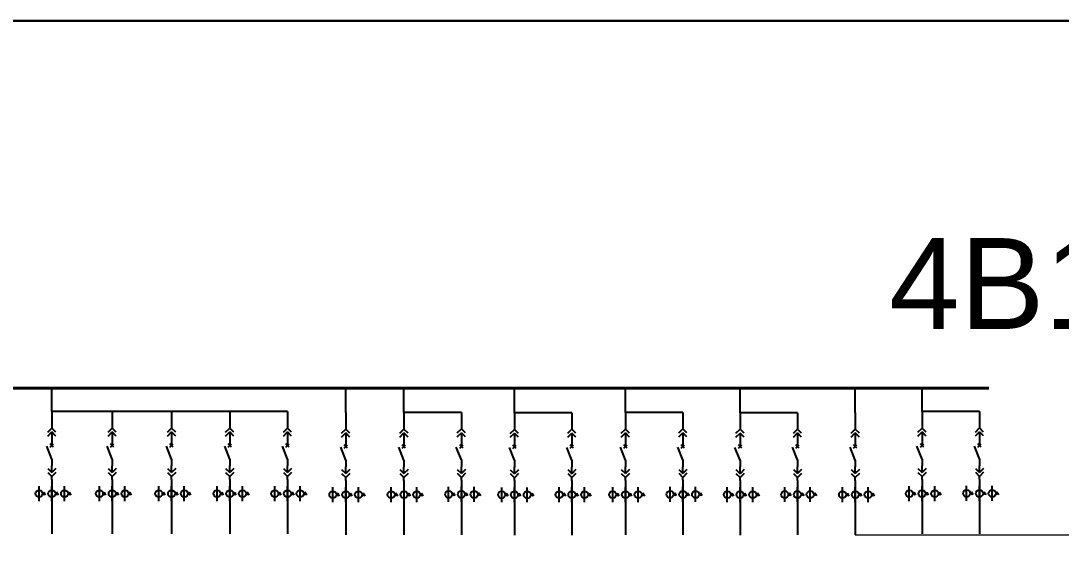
# Model space of a CAD drawing. Header units: millimetres. Extents: x -3460 to -460, y 6070 to 9130.
# Drawn here: x -1787 to -1672.5, y 6749.2 to 6806.5 of the extents above; entities that cross this region are included whole.
import ezdxf

# ---------------------------------------------------------------- set-up
doc = ezdxf.new("R2010")
doc.units = ezdxf.units.MM
doc.header["$LTSCALE"] = 1000
doc.header["$MEASUREMENT"] = 0
doc.styles.get("Standard").update_dxf_attribs({"font": 'arial.ttf'})

# ---------------------------------------------------------------- blocks, each defined once
blk = doc.blocks.new('DYDQAA05')
at = {"color": 0}
blk.add_lwpolyline([(0, 0), (0, -7)], dxfattribs=at)
blk = doc.blocks.new('DYDQAA03')
at = {"color": 0}
for points in [[(0, 0), (0, -1.5)], [(-2.12, -3.62), (0, -1.5)], [(-2.12, -5.62), (0, -3.5)], [(2.12, -3.62), (0, -1.5)], [(2.12, -5.62), (0, -3.5)], [(0, -3.5), (0, -7)]]:
    blk.add_lwpolyline(points, dxfattribs=at)
blk = doc.blocks.new('DYDQAA09')
at = {"color": 0}
blk.add_lwpolyline([(0, 0), (0, -3.5)], dxfattribs=at)
blk.add_lwpolyline([(0, 0), (0, -3.5)], dxfattribs=at)
blk.add_lwpolyline([(0, 0), (0, -3.5)], dxfattribs=at)
blk.add_lwpolyline([(0, 0), (0, -3.5)], dxfattribs=at)
blk.add_lwpolyline([(0, 0), (0, -3.5)], dxfattribs=at)
blk.add_lwpolyline([(0, 0), (0, -3.5)], dxfattribs=at)
blk.add_lwpolyline([(0, 0), (0, -3.5)], dxfattribs=at)
blk.add_lwpolyline([(0, 0), (0, -3.5)], dxfattribs=at)
blk.add_lwpolyline([(0, 0), (0, -3.5)], dxfattribs=at)
blk = doc.blocks.new('DYDQ0201')
at = {"color": 0}
for points in [[(0.86, -0.86), (-0.86, 0.86)], [(-0.86, -0.86), (0.86, 0.86)], [(0, -7), (-2.61, -0.37)]]:
    blk.add_lwpolyline(points, dxfattribs=at)
blk = doc.blocks.new('DYDQAA04')
at = {"color": 0}
for points in [[(0, -3.5), (0, 0)], [(-2.12, -1.38), (0, -3.5)], [(-2.12, -3.38), (0, -5.5)], [(2.12, -1.38), (0, -3.5)], [(2.12, -3.38), (0, -5.5)], [(0, -7), (0, -5.5)]]:
    blk.add_lwpolyline(points, dxfattribs=at)
blk = doc.blocks.new('A$C03DD39B5')
for p, q in [((417, 475), (283, 392)), ((417, 422), (283, 339)), ((350, 333), (350, 467))]:
    blk.add_line(p, q)
blk.add_lwpolyline([(700, 167), (0, 167)])
blk.add_circle((350, 167), 167)

msp = doc.modelspace()

# ---------------------------------------------------------------- linework, layer by layer
for p, q in [((-1783.58, 6763.49, -46187.74), (-1783.58, 6766.07, -44804.46)), ((-1751.25, 6763.38, -26834.55), (-1751.25, 6765.96, -25451.28)), ((-1744.84, 6763.38, -27526.19), (-1744.84, 6765.96, -26142.91)), ((-1732.69, 6763.35, -26834.55), (-1732.69, 6765.93, -25451.28)), ((-1720.48, 6763.38, -26140.18), (-1720.48, 6765.96, -24756.91)), ((-1707.87, 6763.37, -27526.19), (-1707.87, 6765.95, -26142.91)), ((-1695.19, 6763.38, -26834.55), (-1695.19, 6765.96, -25451.28)), ((-1687.85, 6763.49, -46187.79), (-1687.85, 6766.07, -44804.51)), ((-1757.66, 6763.49, -46187.79), (-1783.58, 6763.49, -46187.79)), ((-1681.53, 6763.49, -46187.79), (-1687.85, 6763.49, -46187.79)), ((-1738.53, 6763.38, -27526.19), (-1744.84, 6763.38, -27526.19)), ((-1726.37, 6763.35, -26834.55), (-1732.69, 6763.35, -26834.55)), ((-1714.16, 6763.38, -26140.18), (-1720.48, 6763.38, -26140.18)), ((-1701.55, 6763.37, -27526.19), (-1707.87, 6763.37, -27526.19)), ((-1783.58, 6755.25, -43986.57), (-1783.58, 6753.61, -43986.57)), ((-1776.94, 6755.25, -43986.57), (-1776.94, 6753.61, -43986.57)), ((-1770.41, 6755.25, -43986.57), (-1770.41, 6753.61, -43986.57)), ((-1764.01, 6755.25, -43986.57), (-1764.01, 6753.61, -43986.57)), ((-1757.66, 6755.25, -43986.57), (-1757.66, 6753.61, -43986.57)), ((-1751.25, 6755.14, -24633.34), (-1751.25, 6753.5, -24633.34)), ((-1744.84, 6755.14, -25324.98), (-1744.84, 6753.5, -25324.98)), ((-1738.53, 6755.16, -24633.34), (-1738.53, 6753.52, -24633.34)), ((-1732.69, 6755.11, -24633.34), (-1732.69, 6753.47, -24633.34)), ((-1726.37, 6755.13, -23941.7), (-1726.37, 6753.49, -23941.7)), ((-1720.48, 6755.14, -23938.97), (-1720.48, 6753.5, -23938.97)), ((-1714.16, 6755.16, -23247.33), (-1714.16, 6753.52, -23247.33)), ((-1707.87, 6755.13, -25324.98), (-1707.87, 6753.49, -25324.98)), ((-1701.55, 6755.14, -24633.34), (-1701.55, 6753.5, -24633.34)), ((-1695.19, 6755.14, -24633.34), (-1695.19, 6753.5, -24633.34)), ((-1687.85, 6755.25, -43986.57), (-1687.85, 6753.61, -43986.57)), ((-1681.53, 6755.26, -43294.93), (-1681.53, 6753.62, -43294.93)), ((-1783.58, 6753.61, -43986.57), (-1783.58, 6750.04, -43986.57)), ((-1776.94, 6753.61, -43986.57), (-1776.94, 6750.04, -43986.57)), ((-1770.41, 6753.61, -43986.57), (-1770.41, 6750.04, -43986.57)), ((-1764.01, 6753.61, -43986.57), (-1764.01, 6750.04, -43986.57)), ((-1757.66, 6753.61, -43986.57), (-1757.66, 6750.04, -43986.57)), ((-1751.25, 6753.5, -24633.34), (-1751.25, 6749.93, -24633.34)), ((-1744.84, 6753.5, -25324.98), (-1744.84, 6749.94, -25324.98)), ((-1738.53, 6753.52, -24633.34), (-1738.53, 6749.95, -24633.34)), ((-1732.69, 6753.47, -24633.34), (-1732.69, 6749.91, -24633.34)), ((-1726.37, 6753.49, -23941.7), (-1726.37, 6749.92, -23941.7)), ((-1720.48, 6753.5, -23938.97), (-1720.48, 6749.94, -23938.97)), ((-1714.16, 6753.52, -23247.33), (-1714.16, 6749.95, -23247.33)), ((-1707.87, 6753.49, -25324.98), (-1707.87, 6749.92, -25324.98)), ((-1701.55, 6753.5, -24633.34), (-1701.55, 6749.94, -24633.34)), ((-1695.19, 6753.5, -24633.34), (-1695.19, 6749.93, -24633.34)), ((-1687.85, 6753.61, -43986.57), (-1687.85, 6750.04, -43986.57)), ((-1681.53, 6753.62, -43294.93), (-1681.53, 6750.06, -43294.93))]:
    msp.add_line(p, q)
at = {"color": 1, "lineweight": 20}
msp.add_line((-1695.19, 6749.93, -24633.34), (-1648.15, 6749.93, -24633.34), dxfattribs=at)
at = {"color": 1, "lineweight": 30, "ltscale": 0.002916}
msp.add_lwpolyline([(-1850, 6806.47), (-1495.8, 6806.47), (-1495.8, 6491.47), (-1850, 6491.47)], close=True, dxfattribs=at)
at = {"color": 1, "lineweight": 40, "ltscale": 100, "elevation": -44804.51}
msp.add_lwpolyline([(-1680.48, 6766.07), (-1799.84, 6766.07), (-1799.84, 6766.07)], dxfattribs=at)

# ---------------------------------------------------------------- block references
at = {"xscale": 0.2128954749704126, "yscale": 0.2128954749704126, "zscale": 0.2128954749704126}
for name, p in [('DYDQAA05', (-1783.58, 6763.49, -46187.79)), ('DYDQAA05', (-1776.94, 6763.49, -46187.79)), ('DYDQAA05', (-1770.41, 6763.49, -46187.79)), ('DYDQAA05', (-1764.01, 6763.49, -46187.79)), ('DYDQAA05', (-1757.66, 6763.49, -46187.79)), ('DYDQAA05', (-1687.85, 6763.49, -46187.79)), ('DYDQAA05', (-1681.53, 6763.49, -45496.15)), ('DYDQAA05', (-1751.25, 6763.38, -26834.55)), ('DYDQAA05', (-1744.84, 6763.38, -27526.19)), ('DYDQAA05', (-1738.53, 6763.38, -26834.55)), ('DYDQAA05', (-1732.69, 6763.35, -26834.55)), ('DYDQAA05', (-1726.37, 6763.35, -26142.91)), ('DYDQAA05', (-1720.48, 6763.38, -26140.18)), ('DYDQAA05', (-1714.16, 6763.38, -25448.54)), ('DYDQAA05', (-1707.87, 6763.37, -27526.19)), ('DYDQAA05', (-1701.55, 6763.37, -26834.55)), ('DYDQAA05', (-1695.19, 6763.38, -26834.55)), ('DYDQAA03', (-1783.58, 6762, -46187.79)), ('DYDQAA03', (-1776.94, 6762, -46187.79)), ('DYDQAA03', (-1770.41, 6762, -46187.79)), ('DYDQAA03', (-1764.01, 6762, -46187.79)), ('DYDQAA03', (-1757.66, 6762, -46187.79)), ('DYDQAA03', (-1751.25, 6761.89, -26834.55)), ('DYDQAA03', (-1744.84, 6761.89, -27526.19)), ('DYDQAA03', (-1738.53, 6761.91, -26834.55)), ('DYDQAA03', (-1732.69, 6761.86, -26834.55)), ('DYDQAA03', (-1726.37, 6761.88, -26142.91)), ('DYDQAA03', (-1720.48, 6761.89, -26140.18)), ('DYDQAA03', (-1714.16, 6761.91, -25448.54)), ('DYDQAA03', (-1707.87, 6761.88, -27526.19)), ('DYDQAA03', (-1701.55, 6761.89, -26834.55)), ('DYDQAA03', (-1695.19, 6761.89, -26834.55)), ('DYDQAA03', (-1687.85, 6762, -46187.79)), ('DYDQAA03', (-1681.53, 6762.01, -45496.15)), ('DYDQAA09', (-1783.58, 6760.51, -46187.79)), ('DYDQAA09', (-1776.94, 6760.51, -46187.79)), ('DYDQAA09', (-1770.41, 6760.51, -46187.79)), ('DYDQAA09', (-1764.01, 6760.51, -46187.79)), ('DYDQAA09', (-1757.66, 6760.51, -46187.79)), ('DYDQAA09', (-1751.25, 6760.4, -26834.55)), ('DYDQAA09', (-1744.84, 6760.4, -27526.19)), ('DYDQAA09', (-1738.53, 6760.41, -26834.55)), ('DYDQAA09', (-1732.69, 6760.37, -26834.55)), ('DYDQAA09', (-1726.37, 6760.39, -26142.91)), ('DYDQAA09', (-1720.48, 6760.4, -26140.18)), ('DYDQAA09', (-1714.16, 6760.41, -25448.54)), ('DYDQAA09', (-1707.87, 6760.39, -27526.19)), ('DYDQAA09', (-1701.55, 6760.4, -26834.55)), ('DYDQAA09', (-1695.19, 6760.4, -26834.55)), ('DYDQAA09', (-1687.85, 6760.51, -46187.79)), ('DYDQAA09', (-1681.53, 6760.52, -45496.15)), ('DYDQ0201', (-1783.58, 6759.76, -46187.79)), ('DYDQ0201', (-1776.94, 6759.76, -46187.79)), ('DYDQ0201', (-1770.41, 6759.76, -46187.79)), ('DYDQ0201', (-1764.01, 6759.76, -46187.79)), ('DYDQ0201', (-1757.66, 6759.76, -46187.79)), ('DYDQ0201', (-1751.25, 6759.65, -26834.55)), ('DYDQ0201', (-1744.84, 6759.65, -27526.19)), ('DYDQ0201', (-1738.53, 6759.67, -26834.55)), ('DYDQ0201', (-1732.69, 6759.63, -26834.55)), ('DYDQ0201', (-1726.37, 6759.64, -26142.91)), ('DYDQ0201', (-1720.48, 6759.65, -26140.18)), ('DYDQ0201', (-1714.16, 6759.67, -25448.54)), ('DYDQ0201', (-1707.87, 6759.64, -27526.19)), ('DYDQ0201', (-1701.55, 6759.66, -26834.55)), ('DYDQ0201', (-1695.19, 6759.65, -26834.55)), ('DYDQ0201', (-1687.85, 6759.76, -46187.79)), ('DYDQ0201', (-1681.53, 6759.78, -45496.15)), ('DYDQAA09', (-1783.58, 6758.27, -46187.79)), ('DYDQAA09', (-1776.94, 6758.27, -46187.79)), ('DYDQAA09', (-1770.41, 6758.27, -46187.79)), ('DYDQAA09', (-1764.01, 6758.27, -46187.79)), ('DYDQAA09', (-1757.66, 6758.27, -46187.79)), ('DYDQAA09', (-1751.25, 6758.16, -26834.55)), ('DYDQAA09', (-1744.84, 6758.16, -27526.19)), ('DYDQAA09', (-1738.53, 6758.18, -26834.55)), ('DYDQAA09', (-1732.69, 6758.14, -26834.55)), ('DYDQAA09', (-1726.37, 6758.15, -26142.91)), ('DYDQAA09', (-1720.48, 6758.16, -26140.18)), ('DYDQAA09', (-1714.16, 6758.18, -25448.54)), ('DYDQAA09', (-1707.87, 6758.15, -27526.19)), ('DYDQAA09', (-1701.55, 6758.17, -26834.55)), ('DYDQAA09', (-1695.19, 6758.16, -26834.55)), ('DYDQAA09', (-1687.85, 6758.27, -46187.79)), ('DYDQAA09', (-1681.53, 6758.29, -45496.15)), ('DYDQAA04', (-1783.58, 6757.53, -46187.79)), ('DYDQAA04', (-1776.94, 6757.53, -46187.79)), ('DYDQAA04', (-1770.41, 6757.53, -46187.79)), ('DYDQAA04', (-1764.01, 6757.53, -46187.79)), ('DYDQAA04', (-1757.66, 6757.53, -46187.79)), ('DYDQAA04', (-1751.25, 6757.42, -26834.55)), ('DYDQAA04', (-1744.84, 6757.42, -27526.19)), ('DYDQAA04', (-1738.53, 6757.43, -26834.55)), ('DYDQAA04', (-1732.69, 6757.39, -26834.55)), ('DYDQAA04', (-1726.37, 6757.41, -26142.91)), ('DYDQAA04', (-1720.48, 6757.42, -26140.18)), ('DYDQAA04', (-1714.16, 6757.43, -25448.54)), ('DYDQAA04', (-1707.87, 6757.41, -27526.19)), ('DYDQAA04', (-1701.55, 6757.42, -26834.55)), ('DYDQAA04', (-1695.19, 6757.42, -26834.55)), ('DYDQAA04', (-1687.85, 6757.53, -46187.79)), ('DYDQAA04', (-1681.53, 6757.54, -45496.15)), ('DYDQAA09', (-1783.58, 6756.04, -46187.79)), ('DYDQAA09', (-1776.94, 6756.04, -46187.79)), ('DYDQAA09', (-1770.41, 6756.04, -46187.79)), ('DYDQAA09', (-1764.01, 6756.04, -46187.79)), ('DYDQAA09', (-1757.66, 6756.04, -46187.79)), ('DYDQAA09', (-1751.25, 6755.93, -26834.55)), ('DYDQAA09', (-1744.84, 6755.93, -27526.19)), ('DYDQAA09', (-1738.53, 6755.94, -26834.55)), ('DYDQAA09', (-1732.69, 6755.9, -26834.55)), ('DYDQAA09', (-1726.37, 6755.92, -26142.91)), ('DYDQAA09', (-1720.48, 6755.93, -26140.18)), ('DYDQAA09', (-1714.16, 6755.94, -25448.54)), ('DYDQAA09', (-1707.87, 6755.92, -27526.19)), ('DYDQAA09', (-1701.55, 6755.93, -26834.55)), ('DYDQAA09', (-1695.19, 6755.93, -26834.55)), ('DYDQAA09', (-1687.85, 6756.04, -46187.79)), ('DYDQAA09', (-1681.53, 6756.05, -45496.15))]:
    msp.add_blockref(name, p, dxfattribs=at)
at = {"linetype": 'Continuous', "xscale": 0.002338875, "yscale": 0.002338875, "zscale": 0.002338875, "rotation": 270}
for p in [(-1785.38, 6755.29, -43986.57), (-1783.97, 6755.29, -43986.57), (-1782.57, 6755.29, -43986.57), (-1778.74, 6755.29, -43986.57), (-1777.33, 6755.29, -43986.57), (-1775.93, 6755.29, -43986.57), (-1772.21, 6755.29, -43986.57), (-1770.8, 6755.29, -43986.57), (-1769.4, 6755.29, -43986.57), (-1765.8, 6755.29, -43986.57), (-1764.4, 6755.29, -43986.57), (-1763, 6755.29, -43986.57), (-1759.45, 6755.29, -43986.57), (-1758.05, 6755.29, -43986.57), (-1756.65, 6755.29, -43986.57), (-1753.05, 6755.18, -24633.34), (-1751.64, 6755.18, -24633.34), (-1750.24, 6755.18, -24633.34), (-1746.64, 6755.18, -25324.98), (-1745.23, 6755.18, -25324.98), (-1743.83, 6755.18, -25324.98), (-1740.32, 6755.2, -24633.34), (-1738.92, 6755.2, -24633.34), (-1737.51, 6755.2, -24633.34), (-1734.48, 6755.16, -24633.34), (-1733.08, 6755.16, -24633.34), (-1731.67, 6755.16, -24633.34), (-1728.16, 6755.17, -23941.7), (-1726.76, 6755.17, -23941.7), (-1725.36, 6755.17, -23941.7), (-1722.27, 6755.18, -23938.97), (-1720.87, 6755.18, -23938.97), (-1719.47, 6755.18, -23938.97), (-1715.96, 6755.2, -23247.33), (-1714.55, 6755.2, -23247.33), (-1713.15, 6755.2, -23247.33), (-1709.66, 6755.17, -25324.98), (-1708.26, 6755.17, -25324.98), (-1706.85, 6755.17, -25324.98), (-1703.34, 6755.19, -24633.34), (-1701.94, 6755.19, -24633.34), (-1700.54, 6755.19, -24633.34), (-1696.98, 6755.18, -24633.34), (-1695.58, 6755.18, -24633.34), (-1694.17, 6755.18, -24633.34), (-1689.64, 6755.29, -43986.57), (-1688.24, 6755.29, -43986.57), (-1686.84, 6755.29, -43986.57), (-1683.33, 6755.31, -43294.93), (-1681.92, 6755.31, -43294.93), (-1680.52, 6755.31, -43294.93)]:
    msp.add_blockref('A$C03DD39B5', p, dxfattribs=at)

# ---------------------------------------------------------------- texts
at = {"color": 0, "insert": (-1691.46, 6782.58, -42153.43), "char_height": 10, "width": 0.000000001, "attachment_point": 1}
msp.add_mtext('4B1{\\fSimSun|b0|i0|c134|p2;配电室}', dxfattribs=at)

doc.saveas('drawing.dxf')
